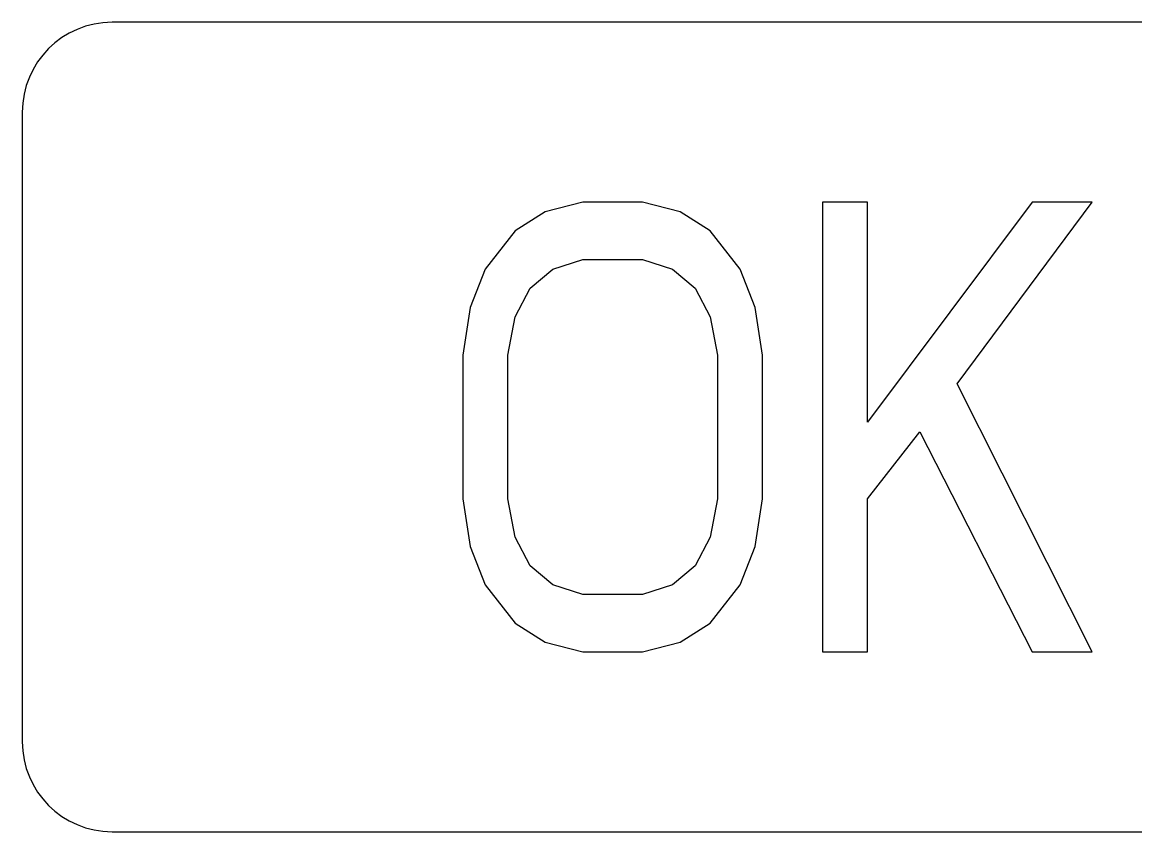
# Model space of a CAD drawing. Extents: x 0 to 420, y 0 to 297.
# Drawn here: x 195.65 to 201.84, y 190.32 to 194.82 of the extents above; entities that cross this region are included whole.
import ezdxf

# ---------------------------------------------------------------- set-up
doc = ezdxf.new("R2010")
doc.units = 0
doc.header["$LTSCALE"] = 23.1
doc.layers.add('10000_FRONT', color=7, linetype='CONTINUOUS')

msp = doc.modelspace()

# ---------------------------------------------------------------- linework, layer by layer
at = {"layer": '10000_FRONT', "color": 7, "linetype": 'CONTINUOUS'}
for p, q in [((203.6476, 194.8227), (196.1476, 194.8227)), ((195.6476, 194.3227), (195.6476, 190.8227)), ((198.7643, 193.8227), (198.5559, 193.7695)), ((199.0976, 193.8227), (198.7643, 193.8227)), ((199.3059, 193.7695), (199.0976, 193.8227)), ((200.0976, 193.8227), (200.0976, 191.3227)), ((200.3476, 193.8227), (200.0976, 193.8227)), ((201.2643, 193.8227), (200.3476, 192.5993)), ((200.3476, 192.5993), (200.3476, 193.8227)), ((200.8476, 192.812), (201.5976, 193.8227)), ((201.5976, 193.8227), (201.2643, 193.8227)), ((198.5559, 193.7695), (198.3893, 193.6631)), ((199.4726, 193.6631), (199.3059, 193.7695)), ((198.3893, 193.6631), (198.2226, 193.4503)), ((199.6393, 193.4503), (199.4726, 193.6631)), ((198.2226, 193.4503), (198.1393, 193.2376)), ((198.4726, 193.3439), (198.5976, 193.4503)), ((198.5976, 193.4503), (198.7643, 193.5035)), ((198.7643, 193.5035), (199.0976, 193.5035)), ((199.0976, 193.5035), (199.2643, 193.4503)), ((199.2643, 193.4503), (199.3893, 193.3439)), ((199.7226, 193.2376), (199.6393, 193.4503)), ((198.3893, 193.1844), (198.4726, 193.3439)), ((199.3893, 193.3439), (199.4726, 193.1844)), ((198.1393, 193.2376), (198.0976, 192.9716)), ((199.7643, 192.9716), (199.7226, 193.2376)), ((198.3476, 192.9716), (198.3893, 193.1844)), ((199.4726, 193.1844), (199.5143, 192.9716)), ((198.0976, 192.9716), (198.0976, 192.1737)), ((198.3476, 192.1737), (198.3476, 192.9716)), ((199.5143, 192.9716), (199.5143, 192.1737)), ((199.7643, 192.1737), (199.7643, 192.9716)), ((201.5976, 191.3227), (200.8476, 192.812)), ((200.3476, 192.1737), (200.6393, 192.5461)), ((200.6393, 192.5461), (201.2643, 191.3227)), ((198.0976, 192.1737), (198.1393, 191.9078)), ((198.3893, 191.961), (198.3476, 192.1737)), ((199.5143, 192.1737), (199.4726, 191.961)), ((199.7226, 191.9078), (199.7643, 192.1737)), ((200.3476, 191.3227), (200.3476, 192.1737)), ((198.4726, 191.8014), (198.3893, 191.961)), ((199.4726, 191.961), (199.3893, 191.8014)), ((198.1393, 191.9078), (198.2226, 191.695)), ((199.6393, 191.695), (199.7226, 191.9078)), ((198.5976, 191.695), (198.4726, 191.8014)), ((199.3893, 191.8014), (199.2643, 191.695)), ((198.2226, 191.695), (198.3893, 191.4822)), ((198.7643, 191.6418), (198.5976, 191.695)), ((199.2643, 191.695), (199.0976, 191.6418)), ((199.4726, 191.4822), (199.6393, 191.695)), ((199.0976, 191.6418), (198.7643, 191.6418)), ((198.3893, 191.4822), (198.5559, 191.3759)), ((199.3059, 191.3759), (199.4726, 191.4822)), ((198.5559, 191.3759), (198.7643, 191.3227)), ((199.0976, 191.3227), (199.3059, 191.3759)), ((198.7643, 191.3227), (199.0976, 191.3227)), ((200.0976, 191.3227), (200.3476, 191.3227)), ((201.2643, 191.3227), (201.5976, 191.3227)), ((196.1476, 190.3227), (203.6476, 190.3227))]:
    msp.add_line(p, q, dxfattribs=at)
for centre, start, end in [((196.1476, 194.3227), 90, 180), ((196.1476, 190.8227), 180, 270)]:
    msp.add_arc(centre, 0.5, start, end, dxfattribs=at)

doc.saveas('drawing.dxf')
